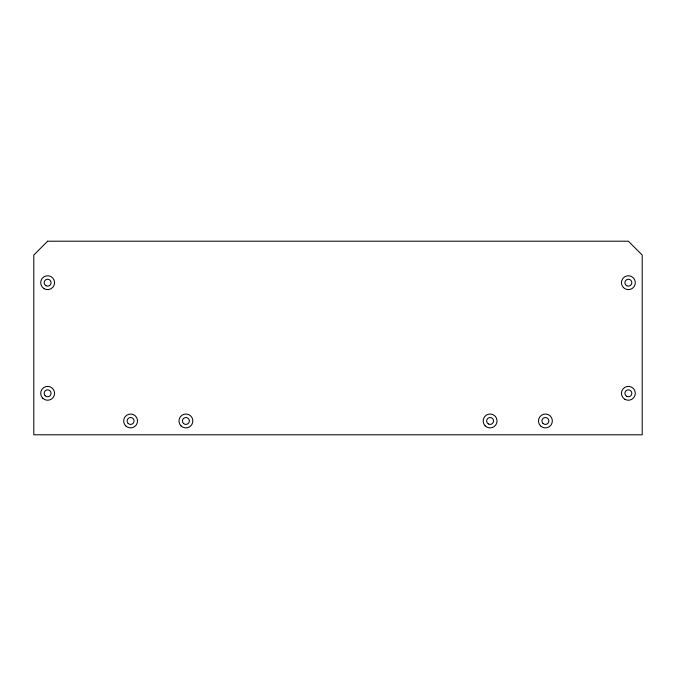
<?xml version="1.0" encoding="UTF-8"?>
<svg xmlns="http://www.w3.org/2000/svg" width="676" height="676" viewBox="0 0 676 676"><rect width="100%" height="100%" fill="white"/><g stroke="black" fill="none" stroke-linecap="round" stroke-linejoin="round"><path stroke-width="1.01" d="M47.624 241.205L33.8 255.038L33.8 434.795L642.2 434.795L642.2 255.038L628.376 241.205L47.624 241.205M45.9 285.686A3.456 3.456 0 0 0 51.08 282.695A3.456 3.456 0 0 0 45.9 279.695A3.456 3.456 0 0 0 45.9 285.686M45.182 395.756A3.456 3.456 0 0 0 50.97 394.201A3.456 3.456 0 0 0 46.728 389.967A3.456 3.456 0 0 0 45.182 395.756M626.644 285.686A3.456 3.456 0 0 0 631.832 282.695A3.456 3.456 0 0 0 626.644 279.695A3.456 3.456 0 0 0 626.644 285.686M626.644 396.305A3.456 3.456 0 0 0 631.832 393.305A3.456 3.456 0 0 0 626.644 390.314A3.456 3.456 0 0 0 626.644 396.305M624.903 399.322A6.946 6.946 0 0 0 635.313 393.305A6.946 6.946 0 0 0 624.903 387.297A6.946 6.946 0 0 0 624.903 399.322M623.466 287.604A6.946 6.946 0 0 0 635.077 284.486A6.946 6.946 0 0 0 626.576 275.985A6.946 6.946 0 0 0 623.466 287.604M42.715 398.215A6.946 6.946 0 0 0 54.333 395.105A6.946 6.946 0 0 0 45.833 386.604A6.946 6.946 0 0 0 42.715 398.215M44.16 288.703A6.946 6.946 0 0 0 54.57 282.695A6.946 6.946 0 0 0 44.16 276.678A6.946 6.946 0 0 0 44.16 288.703M125.685 425.872A6.946 6.946 0 0 0 137.296 422.762A6.946 6.946 0 0 0 128.795 414.253A6.946 6.946 0 0 0 125.685 425.872M485.191 425.872A6.946 6.946 0 0 0 496.809 422.762A6.946 6.946 0 0 0 488.3 414.253A6.946 6.946 0 0 0 485.191 425.872M180.991 425.872A6.946 6.946 0 0 0 192.609 422.762A6.946 6.946 0 0 0 184.1 414.253A6.946 6.946 0 0 0 180.991 425.872M540.496 425.872A6.946 6.946 0 0 0 552.115 422.762A6.946 6.946 0 0 0 543.614 414.253A6.946 6.946 0 0 0 540.496 425.872M128.144 423.404A3.456 3.456 0 0 0 133.933 421.858A3.456 3.456 0 0 0 129.699 417.624A3.456 3.456 0 0 0 128.144 423.404M488.368 423.953A3.456 3.456 0 0 0 493.556 420.962A3.456 3.456 0 0 0 488.368 417.971A3.456 3.456 0 0 0 488.368 423.953M183.458 423.404A3.456 3.456 0 0 0 189.238 421.858A3.456 3.456 0 0 0 185.004 417.624A3.456 3.456 0 0 0 183.458 423.404M542.963 423.404A3.456 3.456 0 0 0 548.751 421.858A3.456 3.456 0 0 0 544.518 417.624A3.456 3.456 0 0 0 542.963 423.404"/></g></svg>
